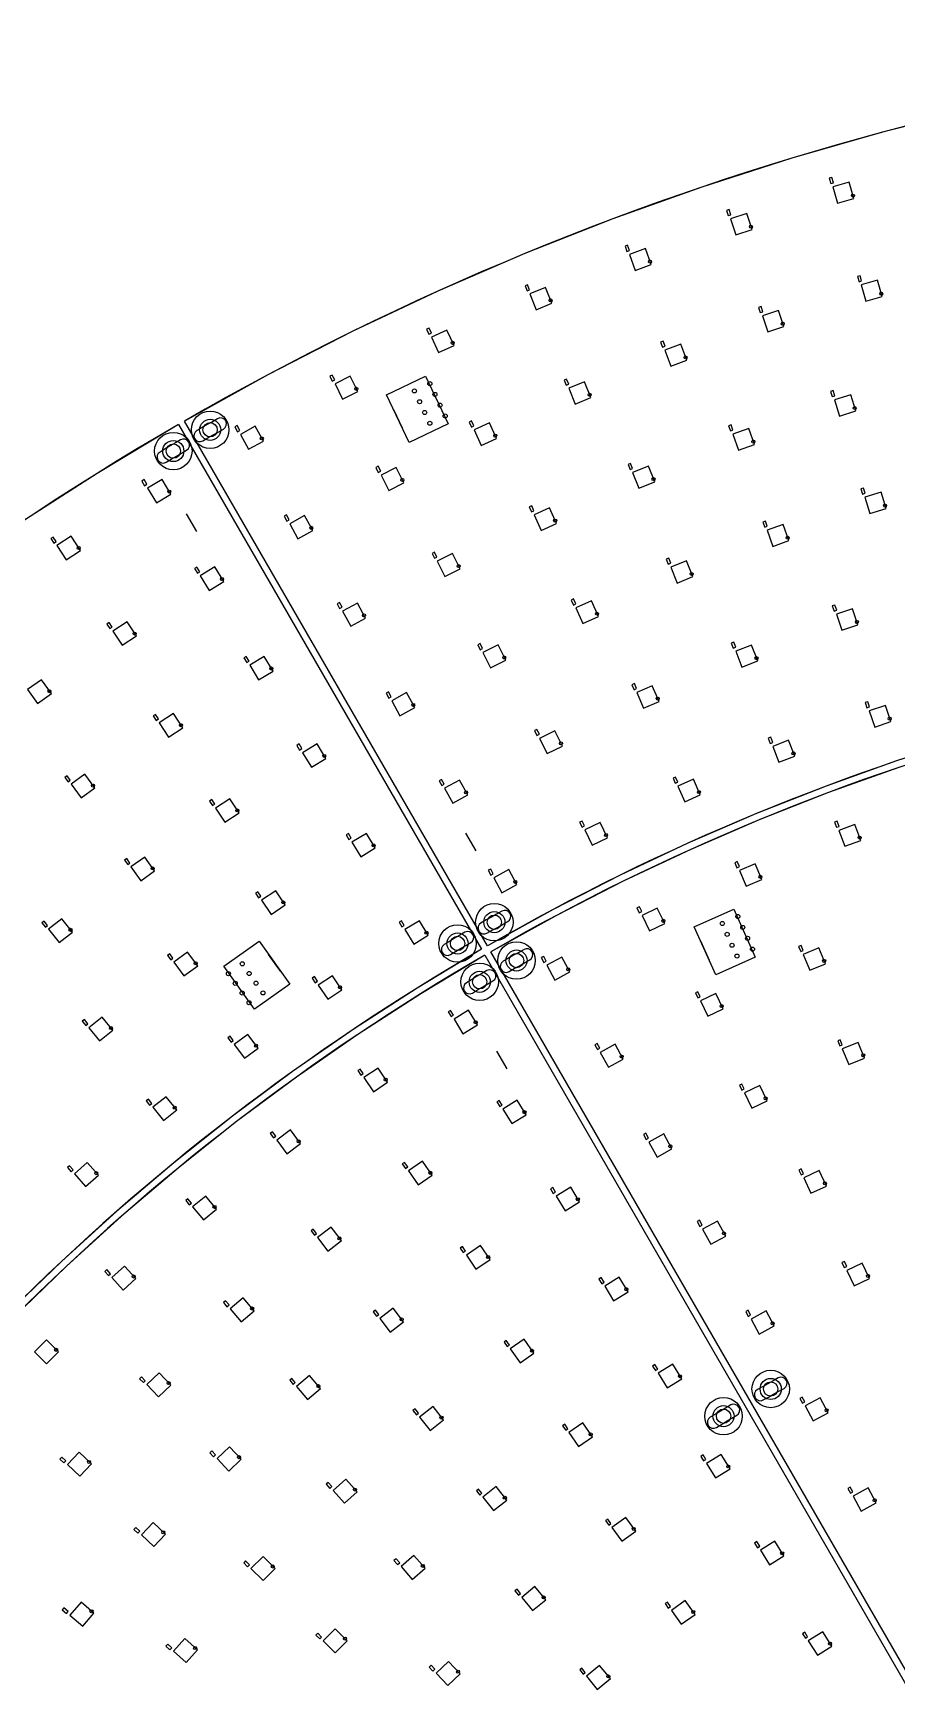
# Model space of a CAD drawing. Header units: millimetres. Extents: x -854 to 854, y -854 to 854.
# Drawn here: x -470.6 to -216.9, y 366.5 to 854 of the extents above; entities that cross this region are included whole.
import ezdxf

# ---------------------------------------------------------------- set-up
doc = ezdxf.new("R2010")
doc.units = ezdxf.units.MM
for name, color, linetype in [('CAP', 30, 'Continuous'), ('LED', 7, 'Continuous'), ('LED-GND', 7, 'Continuous'), ('MOUNT', 1, 'Continuous'), ('MOUNT-SYSTEM', 4, 'Continuous'), ('OUTLINE', 2, 'Continuous'), ('WAGO', 3, 'Continuous')]:
    doc.layers.add(name, color=color, linetype=linetype)

msp = doc.modelspace()

# ---------------------------------------------------------------- linework, layer by layer
at = {"layer": 'CAP'}
for points in [[(-235.51, 810.06), (-235.95, 811.6), (-236.72, 811.38), (-236.28, 809.84), (-235.51, 810.06)], [(-265.63, 800.69), (-266.13, 802.21), (-266.89, 801.96), (-266.39, 800.44), (-265.63, 800.69)], [(-295.39, 790.2), (-295.94, 791.7), (-296.69, 791.42), (-296.14, 789.92), (-295.39, 790.2)], [(-324.73, 778.6), (-325.34, 780.08), (-326.08, 779.77), (-325.46, 778.29), (-324.73, 778.6)], [(-227.2, 781.23), (-227.65, 782.77), (-228.41, 782.55), (-227.97, 781.01), (-227.2, 781.23)], [(-256.26, 772.19), (-256.76, 773.71), (-257.52, 773.46), (-257.02, 771.94), (-256.26, 772.19)], [(-353.61, 765.91), (-354.28, 767.37), (-355.01, 767.03), (-354.34, 765.58), (-353.61, 765.91)], [(-284.95, 762.07), (-285.51, 763.57), (-286.26, 763.29), (-285.7, 761.79), (-284.95, 762.07)], [(-382, 752.16), (-382.72, 753.58), (-383.44, 753.22), (-382.72, 751.8), (-382, 752.16)], [(-313.25, 750.88), (-313.86, 752.36), (-314.6, 752.06), (-313.98, 750.58), (-313.25, 750.88)], [(-235.08, 747.51), (-235.56, 749.04), (-236.32, 748.8), (-235.84, 747.27), (-235.08, 747.51)], [(-409.86, 737.35), (-410.63, 738.75), (-411.33, 738.36), (-410.56, 736.96), (-409.86, 737.35)], [(-341.1, 738.65), (-341.77, 740.1), (-342.5, 739.77), (-341.83, 738.31), (-341.1, 738.65)], [(-264.99, 737.44), (-265.53, 738.94), (-266.28, 738.68), (-265.74, 737.17), (-264.99, 737.44)], [(-368.48, 725.38), (-369.2, 726.8), (-369.92, 726.44), (-369.2, 725.01), (-368.48, 725.38)], [(-294.47, 726.17), (-295.07, 727.65), (-295.81, 727.36), (-295.21, 725.87), (-294.47, 726.17)], [(-437.14, 721.51), (-437.97, 722.88), (-438.65, 722.46), (-437.83, 721.09), (-437.14, 721.51)], [(-226.16, 718.87), (-226.63, 720.4), (-227.4, 720.16), (-226.92, 718.63), (-226.16, 718.87)], [(-395.35, 711.09), (-396.12, 712.49), (-396.82, 712.1), (-396.05, 710.7), (-395.35, 711.09)], [(-323.47, 713.72), (-324.13, 715.18), (-324.86, 714.85), (-324.2, 713.4), (-323.47, 713.72)], [(-254.92, 709.18), (-255.46, 710.69), (-256.21, 710.42), (-255.67, 708.91), (-254.92, 709.18)], [(-463.82, 704.66), (-464.69, 705.99), (-465.36, 705.56), (-464.48, 704.22), (-463.82, 704.66)], [(-421.66, 695.81), (-422.49, 697.18), (-423.17, 696.77), (-422.35, 695.4), (-421.66, 695.81)], [(-351.95, 700.12), (-352.66, 701.55), (-353.38, 701.19), (-352.66, 699.76), (-351.95, 700.12)], [(-283.27, 698.34), (-283.86, 699.82), (-284.61, 699.52), (-284.01, 698.04), (-283.27, 698.34)], [(-311.16, 686.37), (-311.81, 687.83), (-312.54, 687.5), (-311.89, 686.04), (-311.16, 686.37)], [(-379.85, 685.38), (-380.62, 686.78), (-381.32, 686.4), (-380.55, 684.99), (-379.85, 685.38)], [(-234.53, 684.54), (-235.05, 686.05), (-235.81, 685.8), (-235.29, 684.28), (-234.53, 684.54)], [(-447.38, 679.56), (-448.26, 680.9), (-448.93, 680.46), (-448.05, 679.12), (-447.38, 679.56)], [(-338.54, 673.28), (-339.26, 674.71), (-339.97, 674.35), (-339.26, 672.92), (-338.54, 673.28)], [(-264.17, 673.66), (-264.75, 675.15), (-265.5, 674.86), (-264.92, 673.37), (-264.17, 673.66)], [(-407.14, 669.53), (-407.97, 670.9), (-408.65, 670.49), (-407.82, 669.12), (-407.14, 669.53)], [(-293.3, 661.49), (-293.95, 662.96), (-294.68, 662.64), (-294.04, 661.17), (-293.3, 661.49)], [(-365.38, 659.1), (-366.15, 660.5), (-366.85, 660.12), (-366.08, 658.72), (-365.38, 659.1)], [(-433.77, 652.59), (-434.65, 653.93), (-435.32, 653.49), (-434.44, 652.15), (-433.77, 652.59)], [(-224.89, 656.13), (-225.41, 657.65), (-226.16, 657.39), (-225.65, 655.87), (-224.89, 656.13)], [(-321.88, 648.07), (-322.59, 649.51), (-323.3, 649.15), (-322.6, 647.72), (-321.88, 648.07)], [(-391.62, 643.86), (-392.45, 645.23), (-393.13, 644.81), (-392.3, 643.44), (-391.62, 643.86)], [(-253.3, 645.7), (-253.88, 647.19), (-254.62, 646.9), (-254.04, 645.41), (-253.3, 645.7)], [(-459.69, 634.6), (-460.63, 635.9), (-461.28, 635.43), (-460.34, 634.13), (-459.69, 634.6)], [(-349.84, 633.41), (-350.61, 634.82), (-351.31, 634.43), (-350.54, 633.03), (-349.84, 633.41)], [(-281.22, 634.03), (-281.87, 635.5), (-282.6, 635.18), (-281.95, 633.71), (-281.22, 634.03)], [(-417.23, 627.57), (-418.11, 628.9), (-418.78, 628.46), (-417.9, 627.12), (-417.23, 627.57)], [(-308.61, 621.16), (-309.32, 622.6), (-310.04, 622.25), (-309.33, 620.81), (-308.61, 621.16)], [(-233.83, 621.04), (-234.38, 622.54), (-235.13, 622.26), (-234.57, 620.76), (-233.83, 621.04)], [(-377.14, 617.55), (-377.97, 618.92), (-378.65, 618.5), (-377.82, 617.14), (-377.14, 617.55)], [(-442.16, 610.26), (-443.09, 611.55), (-443.74, 611.09), (-442.81, 609.79), (-442.16, 610.26)], [(-263.11, 609.21), (-263.74, 610.68), (-264.48, 610.37), (-263.85, 608.9), (-263.11, 609.21)], [(-335.41, 607.11), (-336.18, 608.51), (-336.88, 608.13), (-336.11, 606.73), (-335.41, 607.11)], [(-403.72, 600.51), (-404.6, 601.84), (-405.27, 601.4), (-404.38, 600.07), (-403.72, 600.51)], [(-291.8, 596), (-292.5, 597.44), (-293.22, 597.09), (-292.52, 595.66), (-291.8, 596)], [(-466.37, 591.96), (-467.36, 593.22), (-467.99, 592.72), (-467, 591.46), (-466.37, 591.96)], [(-361.57, 591.9), (-362.4, 593.27), (-363.09, 592.86), (-362.26, 591.49), (-361.57, 591.9)], [(-244.36, 584.59), (-244.97, 586.06), (-245.71, 585.76), (-245.1, 584.28), (-244.36, 584.59)], [(-429.52, 582.33), (-430.47, 583.62), (-431.12, 583.15), (-430.17, 581.86), (-429.52, 582.33)], [(-319.83, 581.45), (-320.6, 582.85), (-321.3, 582.47), (-320.53, 581.06), (-319.83, 581.45)], [(-387.05, 575.57), (-387.94, 576.9), (-388.6, 576.45), (-387.71, 575.12), (-387.05, 575.57)], [(-274.62, 571), (-275.31, 572.44), (-276.03, 572.1), (-275.34, 570.65), (-274.62, 571)], [(-347.13, 565.57), (-347.97, 566.93), (-348.65, 566.52), (-347.82, 565.15), (-347.13, 565.57)], [(-454.52, 563.04), (-455.52, 564.29), (-456.14, 563.79), (-455.14, 562.54), (-454.52, 563.04)], [(-411.79, 558.14), (-412.73, 559.43), (-413.38, 558.96), (-412.43, 557.66), (-411.79, 558.14)], [(-304.13, 555.84), (-304.89, 557.25), (-305.6, 556.86), (-304.83, 555.46), (-304.13, 555.84)], [(-232.88, 556.87), (-233.49, 558.35), (-234.23, 558.04), (-233.62, 556.56), (-232.88, 556.87)], [(-373.65, 548.41), (-374.55, 549.74), (-375.21, 549.29), (-374.31, 547.96), (-373.65, 548.41)], [(-261.71, 543.92), (-262.4, 545.36), (-263.12, 545.02), (-262.43, 543.57), (-261.71, 543.92)], [(-435.74, 539.64), (-436.74, 540.89), (-437.36, 540.39), (-436.36, 539.14), (-435.74, 539.64)], [(-332.8, 539.16), (-333.64, 540.53), (-334.32, 540.11), (-333.49, 538.74), (-332.8, 539.16)], [(-399.32, 530.01), (-400.28, 531.29), (-400.92, 530.81), (-399.96, 529.53), (-399.32, 530.01)], [(-289.81, 529.48), (-290.58, 530.88), (-291.28, 530.5), (-290.52, 529.09), (-289.81, 529.48)], [(-360.56, 521.01), (-361.47, 522.32), (-362.13, 521.87), (-361.22, 520.55), (-360.56, 521.01)], [(-458.86, 520.12), (-459.92, 521.33), (-460.52, 520.8), (-459.46, 519.6), (-458.86, 520.12)], [(-244.27, 518.99), (-244.95, 520.44), (-245.67, 520.1), (-245, 518.65), (-244.27, 518.99)], [(-317.13, 513.58), (-317.96, 514.95), (-318.65, 514.53), (-317.81, 513.16), (-317.13, 513.58)], [(-424.09, 510.41), (-425.11, 511.64), (-425.72, 511.13), (-424.71, 509.9), (-424.09, 510.41)], [(-387.34, 501.42), (-388.31, 502.69), (-388.95, 502.2), (-387.97, 500.93), (-387.34, 501.42)], [(-274.04, 503.91), (-274.79, 505.32), (-275.5, 504.94), (-274.74, 503.53), (-274.04, 503.91)], [(-343.57, 496.28), (-344.48, 497.6), (-345.14, 497.15), (-344.23, 495.83), (-343.57, 496.28)], [(-231.59, 491.8), (-232.27, 493.25), (-232.99, 492.91), (-232.32, 491.46), (-231.59, 491.8)], [(-447.89, 489.65), (-448.97, 490.84), (-449.56, 490.3), (-448.49, 489.11), (-447.89, 489.65)], [(-302.87, 487.12), (-303.71, 488.49), (-304.39, 488.07), (-303.55, 486.7), (-302.87, 487.12)], [(-413.05, 480.46), (-414.09, 481.68), (-414.7, 481.16), (-413.66, 479.94), (-413.05, 480.46)], [(-369.07, 477.62), (-370.05, 478.89), (-370.68, 478.4), (-369.71, 477.13), (-369.07, 477.62)], [(-259.8, 477.5), (-260.56, 478.91), (-261.26, 478.53), (-260.5, 477.12), (-259.8, 477.5)], [(-330.68, 468.69), (-331.6, 470), (-332.26, 469.54), (-331.34, 468.23), (-330.68, 468.69)], [(-437.63, 458.19), (-438.73, 459.35), (-439.31, 458.8), (-438.21, 457.64), (-437.63, 458.19)], [(-393.57, 457.65), (-394.6, 458.87), (-395.21, 458.35), (-394.17, 457.13), (-393.57, 457.65)], [(-287.12, 461.59), (-287.96, 462.95), (-288.64, 462.53), (-287.8, 461.17), (-287.12, 461.59)], [(-243.92, 451.99), (-244.67, 453.4), (-245.38, 453.02), (-244.62, 451.61), (-243.92, 451.99)], [(-357.38, 448.67), (-358.37, 449.92), (-359, 449.43), (-358, 448.17), (-357.38, 448.67)], [(-313.48, 444.12), (-314.39, 445.43), (-315.05, 444.97), (-314.13, 443.66), (-313.48, 444.12)], [(-461.01, 434.65), (-462.17, 435.76), (-462.72, 435.18), (-461.56, 434.07), (-461.01, 434.65)], [(-416.98, 436.42), (-418.08, 437.59), (-418.66, 437.03), (-417.56, 435.87), (-416.98, 436.42)], [(-272.96, 435.07), (-273.8, 436.43), (-274.48, 436), (-273.64, 434.65), (-272.96, 435.07)], [(-382.86, 427.13), (-383.92, 428.33), (-384.52, 427.79), (-383.46, 426.6), (-382.86, 427.13)], [(-338.77, 425.14), (-339.76, 426.39), (-340.39, 425.9), (-339.4, 424.64), (-338.77, 425.14)], [(-229.78, 425.53), (-230.53, 426.94), (-231.24, 426.56), (-230.48, 425.15), (-229.78, 425.53)], [(-439.25, 414), (-440.41, 415.11), (-440.96, 414.53), (-439.8, 413.42), (-439.25, 414)], [(-300.83, 416.28), (-301.76, 417.58), (-302.41, 417.12), (-301.48, 415.82), (-300.83, 416.28)], [(-257.11, 409.59), (-257.96, 410.95), (-258.64, 410.53), (-257.79, 409.17), (-257.11, 409.59)], [(-407.05, 404.15), (-408.18, 405.28), (-408.74, 404.71), (-407.61, 403.58), (-407.05, 404.15)], [(-362.91, 404.72), (-363.98, 405.92), (-364.58, 405.38), (-363.51, 404.19), (-362.91, 404.72)], [(-327.41, 395.72), (-328.42, 396.95), (-329.04, 396.45), (-328.03, 395.21), (-327.41, 395.72)], [(-460.31, 390.45), (-461.53, 391.49), (-462.05, 390.88), (-460.83, 389.84), (-460.31, 390.45)], [(-283.35, 391.9), (-284.28, 393.2), (-284.93, 392.73), (-284, 391.43), (-283.35, 391.9)], [(-429.86, 379.8), (-431.05, 380.86), (-431.58, 380.26), (-430.39, 379.2), (-429.86, 379.8)], [(-385.83, 382.93), (-386.96, 384.07), (-387.53, 383.5), (-386.4, 382.37), (-385.83, 382.93)], [(-243.07, 382.98), (-243.92, 384.34), (-244.59, 383.91), (-243.74, 382.56), (-243.07, 382.98)], [(-352.59, 373.46), (-353.68, 374.62), (-354.27, 374.08), (-353.17, 372.91), (-352.59, 373.46)], [(-308.38, 372.53), (-309.39, 373.76), (-310.01, 373.26), (-309, 372.02), (-308.38, 372.53)]]:
    msp.add_lwpolyline(points, dxfattribs=at)
at = {"layer": 'LED'}
for points in [[(-234.25, 804.08), (-229.45, 805.46), (-230.83, 810.27), (-235.64, 808.88), (-234.25, 804.08)], [(-264.15, 794.75), (-259.4, 796.32), (-260.97, 801.07), (-265.72, 799.5), (-264.15, 794.75)], [(-293.69, 784.32), (-289, 786.06), (-290.74, 790.75), (-295.43, 789.01), (-293.69, 784.32)], [(-225.95, 775.25), (-221.14, 776.63), (-222.53, 781.44), (-227.33, 780.05), (-225.95, 775.25)], [(-322.81, 772.79), (-318.19, 774.71), (-320.1, 779.33), (-324.72, 777.41), (-322.81, 772.79)], [(-254.78, 766.26), (-250.03, 767.82), (-251.59, 772.57), (-256.34, 771.01), (-254.78, 766.26)], [(-351.48, 760.18), (-346.93, 762.27), (-349.02, 766.81), (-353.56, 764.73), (-351.48, 760.18)], [(-283.25, 756.2), (-278.56, 757.94), (-280.3, 762.62), (-284.99, 760.88), (-283.25, 756.2)], [(-379.66, 746.51), (-375.19, 748.76), (-377.45, 753.22), (-381.91, 750.97), (-379.66, 746.51)], [(-311.33, 745.08), (-306.71, 746.99), (-308.62, 751.61), (-313.24, 749.7), (-311.33, 745.08)], [(-233.7, 741.55), (-228.92, 743.04), (-230.41, 747.81), (-235.18, 746.33), (-233.7, 741.55)], [(-407.3, 731.79), (-402.93, 734.21), (-405.35, 738.59), (-409.72, 736.17), (-407.3, 731.79)], [(-338.97, 732.91), (-334.42, 735), (-336.51, 739.54), (-341.05, 737.46), (-338.97, 732.91)], [(-263.37, 731.54), (-258.66, 733.22), (-260.33, 737.93), (-265.04, 736.25), (-263.37, 731.54)], [(-366.14, 719.73), (-361.67, 721.98), (-363.93, 726.44), (-368.39, 724.19), (-366.14, 719.73)], [(-292.61, 720.34), (-287.97, 722.21), (-289.84, 726.85), (-294.47, 724.98), (-292.61, 720.34)], [(-434.38, 716.05), (-430.1, 718.63), (-432.68, 722.91), (-436.96, 720.33), (-434.38, 716.05)], [(-224.77, 712.91), (-220, 714.4), (-221.48, 719.17), (-226.26, 717.68), (-224.77, 712.91)], [(-392.79, 705.53), (-388.41, 707.95), (-390.83, 712.33), (-395.21, 709.91), (-392.79, 705.53)], [(-321.38, 707.98), (-316.82, 710.03), (-318.87, 714.59), (-323.43, 712.54), (-321.38, 707.98)], [(-253.29, 703.28), (-248.58, 704.96), (-250.26, 709.67), (-254.97, 707.99), (-253.29, 703.28)], [(-460.85, 699.31), (-456.67, 702.05), (-459.41, 706.23), (-463.59, 703.49), (-460.85, 699.31)], [(-418.9, 690.35), (-414.61, 692.93), (-417.2, 697.22), (-421.48, 694.64), (-418.9, 690.35)], [(-349.62, 694.46), (-345.15, 696.7), (-347.38, 701.17), (-351.86, 698.93), (-349.62, 694.46)], [(-281.41, 692.51), (-276.77, 694.38), (-278.64, 699.02), (-283.27, 697.15), (-281.41, 692.51)], [(-377.3, 679.82), (-372.92, 682.23), (-375.33, 686.61), (-379.71, 684.2), (-377.3, 679.82)], [(-309.06, 680.62), (-304.5, 682.67), (-306.56, 687.23), (-311.12, 685.18), (-309.06, 680.62)], [(-233, 678.62), (-228.27, 680.23), (-229.87, 684.96), (-234.61, 683.35), (-233, 678.62)], [(-444.42, 674.21), (-440.23, 676.95), (-442.97, 681.13), (-447.16, 678.39), (-444.42, 674.21)], [(-336.22, 667.62), (-331.75, 669.86), (-333.98, 674.33), (-338.45, 672.1), (-336.22, 667.62)], [(-262.38, 667.81), (-257.72, 669.62), (-259.53, 674.28), (-264.19, 672.47), (-262.38, 667.81)], [(-404.37, 664.08), (-400.09, 666.66), (-402.68, 670.94), (-406.96, 668.36), (-404.37, 664.08)], [(-469.32, 657.12), (-465.24, 660.01), (-468.13, 664.09), (-472.21, 661.2), (-469.32, 657.12)], [(-362.83, 653.54), (-358.45, 655.96), (-360.86, 660.33), (-365.24, 657.92), (-362.83, 653.54)], [(-291.26, 655.73), (-286.68, 657.74), (-288.7, 662.32), (-293.27, 660.31), (-291.26, 655.73)], [(-430.78, 647.26), (-426.61, 650.01), (-429.37, 654.18), (-433.54, 651.43), (-430.78, 647.26)], [(-223.36, 650.21), (-218.62, 651.82), (-220.23, 656.55), (-224.96, 654.95), (-223.36, 650.21)], [(-319.58, 642.4), (-315.1, 644.61), (-317.31, 649.1), (-321.8, 646.88), (-319.58, 642.4)], [(-388.85, 638.4), (-384.57, 640.99), (-387.16, 645.27), (-391.44, 642.68), (-388.85, 638.4)], [(-251.51, 639.85), (-246.85, 641.66), (-248.66, 646.32), (-253.32, 644.51), (-251.51, 639.85)], [(-456.49, 629.38), (-452.44, 632.31), (-455.36, 636.36), (-459.42, 633.44), (-456.49, 629.38)], [(-347.3, 627.85), (-342.92, 630.25), (-345.32, 634.64), (-349.71, 632.23), (-347.3, 627.85)], [(-279.18, 628.27), (-274.6, 630.28), (-276.61, 634.86), (-281.19, 632.85), (-279.18, 628.27)], [(-414.24, 622.23), (-410.07, 624.98), (-412.83, 629.16), (-417, 626.4), (-414.24, 622.23)], [(-306.32, 615.49), (-301.83, 617.71), (-304.04, 622.19), (-308.53, 619.98), (-306.32, 615.49)], [(-232.11, 615.17), (-227.43, 616.92), (-229.18, 621.6), (-233.86, 619.86), (-232.11, 615.17)], [(-374.36, 612.1), (-370.08, 614.7), (-372.68, 618.97), (-376.95, 616.38), (-374.36, 612.1)], [(-438.96, 605.04), (-434.9, 607.97), (-437.82, 612.02), (-441.88, 609.1), (-438.96, 605.04)], [(-261.12, 603.43), (-256.53, 605.4), (-258.5, 609.99), (-263.09, 608.03), (-261.12, 603.43)], [(-332.87, 601.55), (-328.49, 603.95), (-330.89, 608.34), (-335.28, 605.93), (-332.87, 601.55)], [(-400.7, 595.19), (-396.54, 597.97), (-399.32, 602.13), (-403.48, 599.35), (-400.7, 595.19)], [(-289.54, 590.32), (-285.04, 592.51), (-287.23, 597), (-291.72, 594.82), (-289.54, 590.32)], [(-462.97, 586.88), (-459.03, 589.96), (-462.11, 593.9), (-466.05, 590.81), (-462.97, 586.88)], [(-358.79, 586.46), (-354.52, 589.05), (-357.11, 593.32), (-361.39, 590.73), (-358.79, 586.46)], [(-242.44, 578.78), (-237.82, 580.69), (-239.74, 585.31), (-244.36, 583.4), (-242.44, 578.78)], [(-426.28, 577.15), (-422.25, 580.1), (-425.21, 584.13), (-429.24, 581.18), (-426.28, 577.15)], [(-317.3, 575.88), (-312.91, 578.27), (-315.31, 582.66), (-319.7, 580.26), (-317.3, 575.88)], [(-384.03, 570.25), (-379.88, 573.02), (-382.65, 577.18), (-386.81, 574.4), (-384.03, 570.25)], [(-272.4, 565.3), (-267.89, 567.45), (-270.04, 571.96), (-274.55, 569.81), (-272.4, 565.3)], [(-344.34, 560.13), (-340.07, 562.73), (-342.68, 567), (-346.94, 564.4), (-344.34, 560.13)], [(-451.05, 558), (-447.15, 561.13), (-450.28, 565.03), (-454.18, 561.9), (-451.05, 558)], [(-408.54, 552.95), (-404.51, 555.91), (-407.47, 559.94), (-411.5, 556.98), (-408.54, 552.95)], [(-301.61, 550.26), (-297.22, 552.65), (-299.61, 557.04), (-304, 554.66), (-301.61, 550.26)], [(-230.96, 551.06), (-226.34, 552.97), (-228.26, 557.59), (-232.88, 555.68), (-230.96, 551.06)], [(-370.6, 543.11), (-366.46, 545.91), (-369.27, 550.05), (-373.41, 547.25), (-370.6, 543.11)], [(-432.27, 534.61), (-428.37, 537.74), (-431.5, 541.63), (-435.4, 538.51), (-432.27, 534.61)], [(-259.49, 538.22), (-254.97, 540.37), (-257.13, 544.88), (-261.64, 542.73), (-259.49, 538.22)], [(-330, 533.73), (-325.74, 536.34), (-328.35, 540.6), (-332.61, 537.99), (-330, 533.73)], [(-396.03, 524.86), (-392.02, 527.85), (-395.02, 531.86), (-399.02, 528.86), (-396.03, 524.86)], [(-287.3, 523.9), (-282.91, 526.29), (-285.29, 530.68), (-289.69, 528.29), (-287.3, 523.9)], [(-455.18, 515.24), (-451.42, 518.54), (-454.72, 522.3), (-458.48, 519), (-455.18, 515.24)], [(-357.48, 515.72), (-353.36, 518.56), (-356.19, 522.68), (-360.31, 519.84), (-357.48, 515.72)], [(-242.1, 513.27), (-237.57, 515.39), (-239.68, 519.92), (-244.21, 517.8), (-242.1, 513.27)], [(-420.55, 505.42), (-416.7, 508.6), (-419.88, 512.46), (-423.74, 509.28), (-420.55, 505.42)], [(-314.32, 508.15), (-310.06, 510.76), (-312.67, 515.02), (-316.94, 512.41), (-314.32, 508.15)], [(-383.98, 496.31), (-380.01, 499.35), (-383.06, 503.32), (-387.02, 500.27), (-383.98, 496.31)], [(-271.54, 498.33), (-267.14, 500.7), (-269.51, 505.1), (-273.91, 502.73), (-271.54, 498.33)], [(-340.49, 491), (-336.37, 493.83), (-339.2, 497.95), (-343.32, 495.12), (-340.49, 491)], [(-229.42, 486.08), (-224.89, 488.2), (-227, 492.73), (-231.54, 490.62), (-229.42, 486.08)], [(-444.12, 484.84), (-440.42, 488.2), (-443.79, 491.9), (-447.49, 488.54), (-444.12, 484.84)], [(-300.05, 481.7), (-295.8, 484.32), (-298.42, 488.58), (-302.68, 485.95), (-300.05, 481.7)], [(-409.43, 475.53), (-405.63, 478.78), (-408.87, 482.58), (-412.68, 479.33), (-409.43, 475.53)], [(-365.72, 472.51), (-361.75, 475.55), (-364.8, 479.52), (-368.76, 476.47), (-365.72, 472.51)], [(-257.3, 471.92), (-252.9, 474.29), (-255.27, 478.7), (-259.67, 476.32), (-257.3, 471.92)], [(-466.69, 463.15), (-463.15, 466.69), (-466.69, 470.23), (-470.23, 466.69), (-466.69, 463.15)], [(-327.55, 463.43), (-323.46, 466.3), (-326.32, 470.4), (-330.42, 467.53), (-327.55, 463.43)], [(-433.76, 453.45), (-430.13, 456.89), (-433.57, 460.52), (-437.2, 457.08), (-433.76, 453.45)], [(-389.95, 452.72), (-386.14, 455.97), (-389.39, 459.77), (-393.19, 456.52), (-389.95, 452.72)], [(-284.3, 456.16), (-280.05, 458.79), (-282.67, 463.04), (-286.93, 460.42), (-284.3, 456.16)], [(-353.94, 443.61), (-350.02, 446.71), (-353.12, 450.63), (-357.05, 447.53), (-353.94, 443.61)], [(-241.44, 446.4), (-237.03, 448.75), (-239.39, 453.16), (-243.8, 450.81), (-241.44, 446.4)], [(-310.35, 438.86), (-306.25, 441.73), (-309.12, 445.82), (-313.21, 442.96), (-310.35, 438.86)], [(-413.11, 431.69), (-409.48, 435.13), (-412.92, 438.76), (-416.55, 435.32), (-413.11, 431.69)], [(-456.89, 430.13), (-453.45, 433.76), (-457.08, 437.2), (-460.52, 433.57), (-456.89, 430.13)], [(-270.12, 429.65), (-265.87, 432.29), (-268.51, 436.54), (-272.76, 433.9), (-270.12, 429.65)], [(-379.14, 422.27), (-375.4, 425.6), (-378.73, 429.33), (-382.46, 426.01), (-379.14, 422.27)], [(-335.34, 420.07), (-331.42, 423.17), (-334.52, 427.1), (-338.44, 424), (-335.34, 420.07)], [(-227.3, 419.94), (-222.89, 422.3), (-225.24, 426.71), (-229.65, 424.35), (-227.3, 419.94)], [(-435.13, 409.48), (-431.69, 413.11), (-435.32, 416.55), (-438.76, 412.92), (-435.13, 409.48)], [(-297.64, 411.06), (-293.58, 413.98), (-296.49, 418.04), (-300.55, 415.13), (-297.64, 411.06)], [(-254.28, 404.17), (-250.03, 406.81), (-252.67, 411.06), (-256.92, 408.42), (-254.28, 404.17)], [(-403.05, 399.52), (-399.52, 403.05), (-403.05, 406.59), (-406.59, 403.05), (-403.05, 399.52)], [(-359.2, 399.86), (-355.46, 403.19), (-358.78, 406.92), (-362.52, 403.6), (-359.2, 399.86)], [(-323.89, 390.72), (-320.02, 393.89), (-323.19, 397.75), (-327.06, 394.58), (-323.89, 390.72)], [(-455.97, 386.14), (-452.72, 389.95), (-456.52, 393.19), (-459.77, 389.39), (-455.97, 386.14)], [(-280.17, 386.68), (-276.1, 389.59), (-279.01, 393.65), (-283.08, 390.74), (-280.17, 386.68)], [(-381.84, 378.3), (-378.3, 381.84), (-381.84, 385.37), (-385.37, 381.84), (-381.84, 378.3)], [(-425.6, 375.4), (-422.27, 379.14), (-426.01, 382.46), (-429.33, 378.73), (-425.6, 375.4)], [(-240.2, 377.58), (-235.97, 380.24), (-238.63, 384.47), (-242.86, 381.81), (-240.2, 377.58)], [(-348.75, 368.7), (-345.1, 372.12), (-348.52, 375.76), (-352.17, 372.35), (-348.75, 368.7)], [(-304.86, 367.53), (-300.99, 370.7), (-304.16, 374.56), (-308.03, 371.39), (-304.86, 367.53)]]:
    msp.add_lwpolyline(points, dxfattribs=at)
at = {"layer": 'LED-GND'}
for centre in [(-229.74, 806.31), (-259.73, 797.16), (-289.36, 786.89), (-318.58, 775.52), (-221.44, 777.48), (-250.36, 768.66), (-347.35, 763.06), (-278.92, 758.76), (-375.64, 749.54), (-307.1, 747.8), (-229.24, 743.88), (-334.84, 735.8), (-403.41, 734.97), (-259, 734.05), (-362.12, 722.76), (-288.35, 723.03), (-430.61, 719.37), (-220.31, 715.24), (-388.89, 708.72), (-317.23, 710.83), (-457.2, 702.77), (-248.93, 705.79), (-345.6, 697.48), (-415.12, 693.68), (-277.15, 695.19), (-373.4, 683), (-304.92, 683.47), (-440.77, 677.67), (-228.6, 681.06), (-400.6, 667.41), (-332.19, 670.64), (-258.09, 670.44), (-465.8, 660.72), (-287.09, 658.55), (-358.93, 656.72), (-427.15, 650.74), (-218.96, 652.65), (-315.54, 645.4), (-385.08, 641.73), (-247.22, 642.48), (-453, 633.01), (-343.39, 631.02), (-275.01, 631.09), (-410.61, 625.71), (-370.59, 615.44), (-302.27, 618.49), (-227.79, 617.74), (-435.47, 608.67), (-328.96, 604.72), (-256.93, 606.21), (-397.08, 598.69), (-459.62, 590.64), (-355.03, 589.79), (-285.48, 593.29), (-422.82, 580.8), (-238.21, 581.5), (-313.39, 579.04), (-380.42, 573.74), (-268.32, 568.24), (-447.75, 561.8), (-340.58, 563.47), (-405.08, 556.61), (-297.69, 553.42), (-226.73, 553.79), (-367.01, 546.63), (-255.41, 541.16), (-428.98, 538.41), (-326.25, 537.08), (-392.6, 528.54), (-283.38, 527.05), (-452.05, 519.18), (-353.91, 519.27), (-310.57, 511.5), (-238, 516.18), (-417.31, 509.27), (-380.6, 500.03), (-267.61, 501.47), (-336.92, 494.54), (-441.07, 488.83), (-225.32, 488.99), (-296.31, 485.06), (-406.25, 479.43), (-362.34, 476.23), (-253.37, 475.06), (-463.83, 467.29), (-324.01, 467.01), (-280.56, 459.53), (-430.78, 457.51), (-386.77, 456.62), (-237.5, 449.52), (-350.62, 447.38), (-306.81, 442.44), (-454.14, 434.34), (-410.13, 435.75), (-266.39, 433.03), (-376.04, 426.24), (-332.01, 423.85), (-223.36, 423.07), (-294.14, 414.68), (-432.38, 413.69), (-250.55, 407.55), (-400.19, 403.65), (-356.1, 403.83), (-320.63, 394.55), (-453.44, 390.49), (-276.67, 390.29), (-378.97, 382.44), (-236.49, 380.97), (-422.98, 379.7), (-345.75, 372.74), (-301.6, 371.36)]:
    msp.add_circle(centre, 0.45, dxfattribs=at)
at = {"layer": 'MOUNT'}
for centre, radius in [((-418.59, 737.51), 5.5), ((-429.41, 731.26), 5.5), ((-418.59, 737.51), 3.1), ((-418.59, 737.51), 2.11), ((-429.41, 731.26), 3.1), ((-429.41, 731.26), 2.11), ((-335.09, 592.89), 5.5), ((-335.09, 592.89), 3.1), ((-335.09, 592.89), 2.11), ((-345.91, 586.64), 5.5), ((-345.91, 586.64), 3.1), ((-345.91, 586.64), 2.11), ((-328.59, 581.63), 5.5), ((-339.41, 575.38), 5.5), ((-328.59, 581.63), 3.1), ((-328.59, 581.63), 2.11), ((-339.41, 575.38), 3.1), ((-339.41, 575.38), 2.11), ((-253.91, 455.79), 5.5), ((-253.91, 455.79), 3.1), ((-253.91, 455.79), 2.11), ((-267.77, 447.79), 5.5), ((-267.77, 447.79), 3.1), ((-267.77, 447.79), 2.11)]:
    msp.add_circle(centre, radius, dxfattribs=at)
at = {"layer": 'MOUNT-SYSTEM'}
for p, q in [((-427.86, 739.09), (-338.86, 584.93)), ((-337.13, 585.93), (-426.13, 740.09)), ((-422.51, 707.62), (-425.51, 712.82)), ((-340.43, 613.86), (-343.43, 619.05)), ((-337.86, 583.2), (-113.86, 195.22)), ((-112.13, 196.22), (-336.13, 584.2)), ((-331.38, 549.78), (-334.38, 554.98))]:
    msp.add_line(p, q, dxfattribs=at)
for points in [[(-1, 854), (-28.94, 853.51), (-56.8, 852.11), (-84.56, 849.8), (-112.19, 846.6), (-139.68, 842.5), (-166.99, 837.52), (-194.12, 831.65), (-221.03, 824.9), (-247.71, 817.29), (-274.13, 808.81), (-300.28, 799.47), (-326.13, 789.28), (-351.66, 778.24), (-376.85, 766.35), (-401.68, 753.64), (-426.13, 740.09)], [(-414.68, 737.71), (-414.15, 738.17), (-413.85, 738.77), (-413.8, 739.43), (-414.01, 740.1), (-414.46, 740.62), (-415.06, 740.92), (-415.73, 740.98), (-416.39, 740.76), (-416.39, 740.76), (-416.39, 740.76), (-416.39, 740.76), (-416.39, 740.76)], [(-427.86, 739.09), (-451.82, 724.69), (-475.25, 709.55), (-498.13, 693.67), (-520.46, 677.08), (-542.21, 659.79), (-563.37, 641.81), (-583.93, 623.17), (-603.86, 603.87), (-623.16, 583.94), (-641.81, 563.38), (-659.78, 542.22), (-677.07, 520.47), (-693.66, 498.14), (-709.54, 475.25), (-724.68, 451.82), (-739.08, 427.87)], [(-422.49, 737.3), (-423.02, 736.84), (-423.31, 736.24), (-423.36, 735.57), (-423.14, 734.91), (-422.68, 734.39), (-422.08, 734.09), (-421.41, 734.04), (-420.75, 734.26), (-420.75, 734.26), (-420.75, 734.26), (-420.75, 734.26), (-420.75, 734.26)], [(-416.39, 740.76), (-417.92, 739.9), (-419.45, 739.04), (-420.97, 738.17), (-422.49, 737.3)], [(-420.75, 734.26), (-419.24, 735.13), (-417.72, 735.99), (-416.2, 736.85), (-414.68, 737.71)], [(-427.27, 734.55), (-428.78, 733.66), (-430.29, 732.78), (-431.81, 731.89), (-433.32, 730.99)], [(-431.53, 727.98), (-430.03, 728.87), (-428.52, 729.76), (-427.02, 730.64), (-425.51, 731.52)], [(-425.51, 731.52), (-424.99, 731.98), (-424.69, 732.59), (-424.65, 733.25), (-424.87, 733.91), (-425.34, 734.43), (-425.94, 734.72), (-426.61, 734.77), (-427.27, 734.55), (-427.27, 734.55), (-427.27, 734.55), (-427.27, 734.55), (-427.27, 734.55)], [(-433.32, 730.99), (-433.83, 730.53), (-434.12, 729.92), (-434.16, 729.25), (-433.93, 728.6), (-433.46, 728.08), (-432.86, 727.79), (-432.19, 727.75), (-431.53, 727.98), (-431.53, 727.98), (-431.53, 727.98), (-431.53, 727.98), (-431.53, 727.98)], [(-1, 676), (-23.09, 675.61), (-45.12, 674.49), (-67.06, 672.67), (-88.91, 670.13), (-110.64, 666.89), (-132.23, 662.94), (-153.68, 658.3), (-174.96, 652.97), (-196.05, 646.95), (-216.94, 640.24), (-237.62, 632.86), (-258.06, 624.81), (-278.24, 616.08), (-298.16, 606.69), (-317.8, 596.64), (-337.13, 585.93)], [(-1, 674), (-23.02, 673.61), (-44.99, 672.5), (-66.87, 670.68), (-88.65, 668.15), (-110.31, 664.91), (-131.84, 660.98), (-153.23, 656.35), (-174.44, 651.04), (-195.47, 645.03), (-216.3, 638.35), (-236.91, 630.99), (-257.29, 622.96), (-277.42, 614.26), (-297.28, 604.9), (-316.86, 594.88), (-336.13, 584.2)], [(-332.89, 596.13), (-334.42, 595.27), (-335.94, 594.41), (-337.47, 593.55), (-338.99, 592.68)], [(-331.18, 593.08), (-330.65, 593.53), (-330.35, 594.13), (-330.29, 594.8), (-330.5, 595.46), (-330.96, 595.99), (-331.55, 596.29), (-332.22, 596.34), (-332.89, 596.13)], [(-343.77, 589.92), (-345.28, 589.04), (-346.8, 588.15), (-348.31, 587.25), (-349.82, 586.36)], [(-342.01, 586.9), (-341.49, 587.36), (-341.2, 587.96), (-341.15, 588.63), (-341.38, 589.29), (-341.84, 589.81), (-342.44, 590.1), (-343.11, 590.15), (-343.77, 589.92)], [(-338.99, 592.68), (-339.52, 592.22), (-339.81, 591.62), (-339.86, 590.95), (-339.64, 590.29), (-339.19, 589.77), (-338.59, 589.47), (-337.92, 589.42), (-337.26, 589.64)], [(-337.26, 589.64), (-335.74, 590.51), (-334.22, 591.37), (-332.7, 592.22), (-331.18, 593.08)], [(-349.82, 586.36), (-350.33, 585.89), (-350.62, 585.28), (-350.65, 584.61), (-350.42, 583.96), (-349.95, 583.44), (-349.35, 583.16), (-348.68, 583.12), (-348.02, 583.35)], [(-348.02, 583.35), (-346.52, 584.24), (-345.02, 585.13), (-343.51, 586.02), (-342.01, 586.9)], [(-324.68, 581.82), (-324.15, 582.27), (-323.85, 582.87), (-323.79, 583.54), (-324, 584.2), (-324.46, 584.73), (-325.05, 585.03), (-325.72, 585.09), (-326.38, 584.87), (-326.38, 584.87), (-326.38, 584.87), (-326.38, 584.87), (-326.38, 584.87)], [(-338.86, 584.93), (-357.8, 573.55), (-376.32, 561.57), (-394.41, 549.01), (-412.06, 535.89), (-429.26, 522.22), (-445.99, 508), (-462.24, 493.26), (-478, 478.01), (-493.26, 462.25), (-508, 445.99), (-522.21, 429.26), (-535.89, 412.07), (-549.01, 394.42), (-561.56, 376.33), (-573.54, 357.81), (-584.93, 338.87)], [(-337.86, 583.2), (-356.74, 571.85), (-375.21, 559.91), (-393.25, 547.39), (-410.84, 534.31), (-427.99, 520.67), (-444.67, 506.5), (-460.87, 491.8), (-476.59, 476.59), (-491.8, 460.88), (-506.5, 444.68), (-520.67, 427.99), (-534.3, 410.85), (-547.38, 393.25), (-559.9, 375.21), (-571.84, 356.75), (-583.2, 337.87)], [(-332.49, 581.42), (-333.02, 580.96), (-333.31, 580.36), (-333.36, 579.69), (-333.14, 579.03), (-332.69, 578.51), (-332.09, 578.21), (-331.42, 578.16), (-330.76, 578.38)], [(-326.38, 584.87), (-327.92, 584.02), (-329.44, 583.16), (-330.97, 582.29), (-332.49, 581.42)], [(-330.76, 578.38), (-329.24, 579.25), (-327.72, 580.11), (-326.2, 580.96), (-324.68, 581.82)], [(-337.27, 578.66), (-338.79, 577.78), (-340.3, 576.89), (-341.81, 576), (-343.32, 575.1)], [(-341.52, 572.09), (-340.02, 572.99), (-338.52, 573.87), (-337.01, 574.76), (-335.51, 575.64)], [(-335.51, 575.64), (-334.99, 576.1), (-334.7, 576.71), (-334.65, 577.38), (-334.88, 578.03), (-335.34, 578.55), (-335.94, 578.84), (-336.61, 578.89), (-337.27, 578.66), (-337.27, 578.66), (-337.27, 578.66), (-337.27, 578.66), (-337.27, 578.66)], [(-343.32, 575.1), (-343.83, 574.63), (-344.11, 574.02), (-344.15, 573.35), (-343.92, 572.7), (-343.45, 572.18), (-342.85, 571.9), (-342.18, 571.86), (-341.52, 572.09)], [(-251.69, 459.02), (-253.22, 458.17), (-254.76, 457.32), (-256.29, 456.46), (-257.82, 455.6)], [(-250, 455.95), (-249.47, 456.4), (-249.16, 456.99), (-249.1, 457.66), (-249.31, 458.32), (-249.76, 458.86), (-250.35, 459.16), (-251.02, 459.22), (-251.69, 459.02), (-251.69, 459.02), (-251.69, 459.02), (-251.69, 459.02), (-251.69, 459.02)], [(-257.82, 455.6), (-258.35, 455.14), (-258.65, 454.54), (-258.7, 453.88), (-258.48, 453.21), (-258.03, 452.69), (-257.43, 452.39), (-256.76, 452.34), (-256.1, 452.55), (-256.1, 452.55), (-256.1, 452.55), (-256.1, 452.55), (-256.1, 452.55)], [(-256.1, 452.55), (-254.58, 453.41), (-253.06, 454.26), (-251.53, 455.11), (-250, 455.95)], [(-265.64, 451.08), (-267.15, 450.19), (-268.66, 449.29), (-270.17, 448.39), (-271.67, 447.48)], [(-263.87, 448.07), (-263.35, 448.53), (-263.06, 449.14), (-263.02, 449.81), (-263.25, 450.46), (-263.71, 450.98), (-264.32, 451.27), (-264.99, 451.31), (-265.64, 451.08), (-265.64, 451.08), (-265.64, 451.08), (-265.64, 451.08), (-265.64, 451.08)], [(-271.67, 447.48), (-272.18, 447.01), (-272.46, 446.4), (-272.49, 445.73), (-272.26, 445.08), (-271.79, 444.56), (-271.18, 444.28), (-270.51, 444.25), (-269.85, 444.49), (-269.85, 444.49), (-269.85, 444.49), (-269.85, 444.49), (-269.85, 444.49)], [(-269.85, 444.49), (-268.36, 445.39), (-266.87, 446.29), (-265.37, 447.18), (-263.87, 448.07)]]:
    msp.add_lwpolyline(points, dxfattribs=at)
at = {"layer": 'OUTLINE'}
for p, q in [((-427.87, 739.09), (-338.87, 584.93)), ((-337.13, 585.93), (-426.13, 740.09)), ((-337.87, 583.2), (-113.86, 195.22)), ((-112.13, 196.22), (-336.13, 584.2))]:
    msp.add_line(p, q, dxfattribs=at)
for radius, start, end in [(854, 90.0671, 119.9329), (854, 120.0671, 149.9329), (676, 90.0848, 119.9152), (674, 90.085, 119.915), (676, 120.0848, 149.9152), (674, 120.085, 149.915)]:
    msp.add_arc((0, 0), radius, start, end, dxfattribs=at)
at = {"layer": 'WAGO'}
for p, q in [((-364.74, 743.5), (-362.17, 738.08)), ((-274.42, 587.23), (-271.97, 581.75)), ((-397.94, 578.52), (-401.41, 583.41))]:
    msp.add_line(p, q, dxfattribs=at)
for points in [[(-355.31, 753.24), (-348.66, 739.24), (-360.13, 733.79), (-366.78, 747.79), (-355.31, 753.24)], [(-264.77, 596.76), (-258.43, 582.61), (-270.02, 577.42), (-276.36, 591.56), (-264.77, 596.76)], [(-405.55, 567.3), (-414.52, 579.93), (-404.16, 587.29), (-395.19, 574.65), (-405.55, 567.3)]]:
    msp.add_lwpolyline(points, dxfattribs=at)
for centre in [(-354.05, 751.06), (-358.57, 748.92), (-357.07, 745.76), (-352.55, 747.9), (-355.57, 742.6), (-351.05, 744.74), (-349.55, 741.58), (-354.06, 739.43), (-263.56, 594.56), (-268.13, 592.51), (-266.7, 589.32), (-262.13, 591.36), (-265.27, 586.12), (-260.7, 588.17), (-259.27, 584.97), (-409.16, 580.67), (-263.84, 582.93), (-413.23, 577.78), (-411.21, 574.93), (-407.13, 577.82), (-405.1, 574.97), (-409.18, 572.07), (-403.08, 572.11), (-407.16, 569.22)]:
    msp.add_circle(centre, 0.6, dxfattribs=at)

doc.saveas('drawing.dxf')
